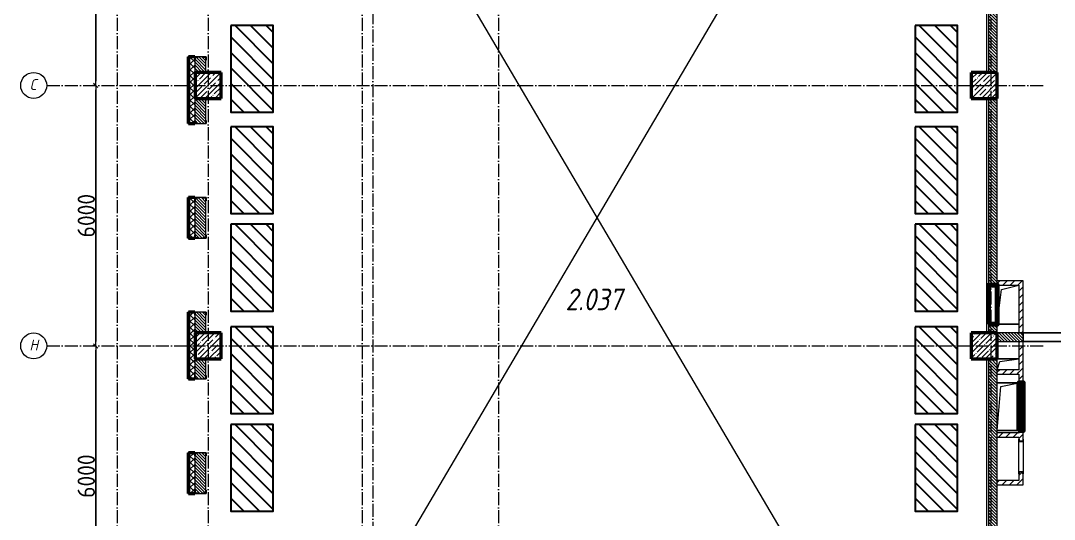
# Model space of a CAD drawing. Header units: millimetres. Extents: x -356862 to 418287, y 0 to 839748.
# Drawn here: x 209156 to 232995, y 479702 to 491188 of the extents above; entities that cross this region are included whole.
import ezdxf

# ---------------------------------------------------------------- set-up
doc = ezdxf.new("R2010")
doc.units = ezdxf.units.MM
doc.linetypes.add('50_200_ШТРИХ_1Т_ш5_п1_п1_', pattern=[700, 500, -100, 0, -100])
for name, color, linetype, lineweight in [('0) строит. леса', 20, 'Continuous', 30), ('9.7) Заделка 956 шт', 6, 'Continuous', 158), ('A-____-____-DIMS', 7, 'Continuous', 9), ('A-DETL-____-OTLN-4', 7, 'Continuous', 18), ('A-FLOR-____-OTLN', 7, 'Continuous', 9), ('A-GENM-____-MCUT', 7, 'Continuous', 25), ('A-GENM-____-OTLN', 7, 'Continuous', 9), ('A-GENM-____-OTLN-1', 7, 'Continuous', 25), ('A-WALL-____-MCUT-2', 7, 'Continuous', 50), ('A-WALL-____-MCUT-3', 7, 'Continuous', 9), ('A-WALL-____-PATT-1', 7, 'Continuous', 9), ('A-WALL-FNSH-MCUT-1', 7, 'Continuous', 9), ('I-WALL-____-OTLN', 7, 'Continuous', 9), ('S-COLS-____-MCUT', 7, 'Continuous', 50), ('S-COLS-____-OTLN', 7, 'Continuous', 9), ('S-GRID-____-IDEN', 7, 'Continuous', 9), ('S-GRID-____-OTLN-1', 7, '50_200_ШТРИХ_1Т_ш5_п1_п1_', 9), ('Марки помещений', 7, 'Continuous', 9)]:
    doc.layers.add(name, color=color, linetype=linetype, lineweight=lineweight)
doc.styles.add('ISOCPEUR_I', font='isocpeui.ttf', dxfattribs={"width": 0.9, "height": 2.5})
doc.styles.add('ISOCPEUR_I_2', font='isocpeui.ttf', dxfattribs={"width": 0.85, "height": 2.3})
doc.styles.add('СПДС', font='isocpeur.ttf', dxfattribs={"width": 0.9})
doc.dimstyles.new('Размера А3', dxfattribs={"dimtxt": 200, "dimasz": 100, "dimexe": 70, "dimexo": 100, "dimgap": 20, "dimtad": 1, "dimdec": 0, "dimrnd": 10, "dimzin": 0, "dimdsep": 46, "dimtxsty": 'СПДС', "dimblk": 'ARROWHEAD_6', "dimcen": 1, "dimclrd": 256, "dimclre": 256, "dimclrt": 256, "dimazin": 0, "dimtfac": 1, "dimtdec": 0, "dimtmove": 2, "dimatfit": 3, "dimfxl": 1, "dimtolj": 1, "dimtzin": 0, "dimarcsym": 0})
pattern_1 = [(135, (142429.057, 459015.94), (-35.35534, -35.35534), [])]
pattern_2 = [(45, (142429.06, 459015.94), (-84.85281, 84.85281), [])]

# ---------------------------------------------------------------- blocks, each defined once
blk = doc.blocks.new('BSC_Колонна _Прямоугольная - 600х600-V15-АР1_План отверстий 3 этажа в осях 1-64_А-ГГ')
at = {"layer": 'S-COLS-____-OTLN'}
h = blk.add_hatch(dxfattribs=at)
h.set_pattern_fill('FP_51', color=256, style=0, pattern_type=2)
h.set_pattern_definition([(45, (-71050, -30681.04), (-114.04925, 114.04925), []), (45, (-70935.95, -30681.04), (-114.04925, 114.04925), [201.613, -40.323, 3.353, -36.97])])
h.paths.add_polyline_path([(-300, -300), (300, -300), (300, 300), (-300, 300)], flags=0)
at = {"layer": 'S-COLS-____-MCUT'}
for p, q in [((300, 300), (-300, 300)), ((-300, 300), (-300, -300)), ((300, -300), (300, 300)), ((-300, -300), (300, -300))]:
    blk.add_line(p, q, dxfattribs=at)
blk = doc.blocks.new('BSC_Колонна _Прямоугольная - 600х600-V16-АР1_План отверстий 3 этажа в осях 1-64_А-ГГ')
at = {"layer": 'S-COLS-____-OTLN'}
h = blk.add_hatch(dxfattribs=at)
h.set_pattern_fill('FP_52', color=256, style=0, pattern_type=2)
h.set_pattern_definition([(45, (-71050, -24681.04), (-114.04925, 114.04925), []), (45, (-70935.95, -24681.04), (-114.04925, 114.04925), [201.613, -40.323, 3.353, -36.97])])
h.paths.add_polyline_path([(-300, -300), (300, -300), (300, 300), (-300, 300), (-300, 134)], flags=0)
at = {"layer": 'S-COLS-____-MCUT'}
for p, q in [((300, 300), (-300, 300)), ((-300, 300), (-300, -300)), ((300, -300), (300, 300)), ((-300, -300), (300, -300))]:
    blk.add_line(p, q, dxfattribs=at)
blk = doc.blocks.new('BSC_Колонна _Прямоугольная - 600х600-V18-АР1_План отверстий 3 этажа в осях 1-64_А-ГГ')
at = {"layer": 'S-COLS-____-OTLN'}
h = blk.add_hatch(dxfattribs=at)
h.set_pattern_fill('FP_55', color=256, style=0, pattern_type=2)
h.set_pattern_definition([(45, (-88950, -30681.04), (-114.04925, 114.04925), []), (45, (-88835.95, -30681.04), (-114.04925, 114.04925), [201.613, -40.323, 3.353, -36.97])])
h.paths.add_polyline_path([(-300, -300), (300, -300), (300, 300), (-300, 300)], flags=0)
at = {"layer": 'S-COLS-____-MCUT'}
for p, q in [((300, 300), (-300, 300)), ((-300, 300), (-300, -300)), ((300, -300), (300, 300)), ((-300, -300), (300, -300))]:
    blk.add_line(p, q, dxfattribs=at)
blk = doc.blocks.new('BSC_Колонна _Прямоугольная - 600х600-V19-АР1_План отверстий 3 этажа в осях 1-64_А-ГГ')
at = {"layer": 'S-COLS-____-OTLN'}
h = blk.add_hatch(dxfattribs=at)
h.set_pattern_fill('FP_56', color=256, style=0, pattern_type=2)
h.set_pattern_definition([(45, (-88950, -24681.04), (-114.04925, 114.04925), []), (45, (-88835.95, -24681.04), (-114.04925, 114.04925), [201.613, -40.323, 3.353, -36.97])])
h.paths.add_polyline_path([(-300, -300), (300, -300), (300, 300), (-300, 300), (-300, 134)], flags=0)
at = {"layer": 'S-COLS-____-MCUT'}
for p, q in [((300, 300), (-300, 300)), ((-300, 300), (-300, -300)), ((300, -300), (300, 300)), ((-300, -300), (300, -300))]:
    blk.add_line(p, q, dxfattribs=at)
blk = doc.blocks.new('Фахверк_СКБ_Уголок - 250_3380-27498580-АР1_План отверстий 3 этажа в осях 1-64_А-ГГ')
at = {"layer": 'A-GENM-____-MCUT'}
for p, q in [((200, 181), (125, 181)), ((125, 181), (125, 106)), ((125, 106), (131, 106)), ((131, 106), (131, 175)), ((131, 175), (200, 175)), ((200, 175), (200, 181)), ((131, -6), (125, -6)), ((125, -6), (125, -81)), ((125, -81), (200, -81)), ((131, -75), (131, -6)), ((200, -75), (131, -75)), ((200, -81), (200, -75))]:
    blk.add_line(p, q, dxfattribs=at)
blk = doc.blocks.new('AR_Отверстие прямоугольное _в плите_ - AR_Отверстие прямоугольное _в плите_-30552785-АР1_План отверстий 3 этажа в осях 1-64_А-ГГ')
at = {"layer": 'A-GENM-____-OTLN'}
for p, q in [((-250, -450), (-150, 350)), ((-150, 350), (250, 450)), ((-250, -450), (250, -450))]:
    blk.add_line(p, q, dxfattribs=at)
blk = doc.blocks.new('AR_Отверстие прямоугольное _в плите_ - AR_Отверстие прямоугольное _в плите_-30459257-АР1_План отверстий 3 этажа в осях 1-64_А-ГГ')
at = {"layer": 'A-GENM-____-OTLN'}
for p, q in [((250, 125), (-250, 125)), ((-250, -125), (-188, 63)), ((-188, 63), (250, 125))]:
    blk.add_line(p, q, dxfattribs=at)
blk = doc.blocks.new('AR_Отверстие прямоугольное _в плите_ - AR_Отверстие прямоугольное _в плите_-V208-АР1_План отверстий 3 этажа в осях 1-64_А-ГГ')
at = {"layer": 'A-GENM-____-OTLN'}
for p, q in [((250, 550), (-250, 550)), ((-167, 467), (250, 550)), ((-250, -550), (-167, 467)), ((-250, -550), (250, -550))]:
    blk.add_line(p, q, dxfattribs=at)
blk = doc.blocks.new('154_Фахверк_СКБ_Швеллер - Тип_100_3960_зеркало-36793856-АР1_План отверстий 3 этажа в осях 1-64_А-ГГ')
at = {"layer": 'A-GENM-____-MCUT'}
for p, q in [((175, 50), (125, 50)), ((125, 50), (125, -50)), ((128, 47), (175, 47)), ((128, -47), (128, 47)), ((175, 47), (175, 50)), ((125, -50), (175, -50)), ((175, -47), (128, -47)), ((175, -50), (175, -47))]:
    blk.add_line(p, q, dxfattribs=at)
blk = doc.blocks.new('154_Стойка_СКБ_Швеллер - СМ-2180_100-28318692-АР1_План отверстий 3 этажа в осях 1-64_А-ГГ')
at = {"layer": 'A-GENM-____-MCUT'}
for p, q in [((171, 50), (125, 50)), ((125, 50), (125, -50)), ((129.5, 42.4), (171, 42.4)), ((129.5, -42.4), (129.5, 42.4)), ((171, 42.4), (171, 50)), ((125, -50), (171, -50)), ((171, -42.4), (129.5, -42.4)), ((171, -50), (171, -42.4))]:
    blk.add_line(p, q, dxfattribs=at)
blk = doc.blocks.new('Ось сетки - Круг_Ø6_00__ISO-2_5_0_9K_-25732049-АР1_План отверстий 3 этажа в осях 1-64_А-ГГ')
at = {"layer": 'S-GRID-____-IDEN'}
blk.add_circle((0, 0), 3, dxfattribs=at)
blk = doc.blocks.new('ARROWHEAD_6')
at = {"color": 0, "linetype": 'Continuous'}
for p, q in [((0, 0), (-1, 0)), ((-0.5, -0.5), (0.5, 0.5))]:
    blk.add_line(p, q, dxfattribs=at)
blk = doc.blocks.new('*D2603')
at = {"layer": 'A-____-____-DIMS', "lineweight": -2, "transparency": 16777216}
for p, q in [((210895, 495697), (210819, 495697)), ((210889, 495597), (210889, 489797)), ((210895, 489697), (210819, 489697))]:
    blk.add_line(p, q, dxfattribs=at)
at = {"layer": 'Defpoints', "color": 0, "transparency": 16777216}
for p in [(210995, 495697), (210889, 489697), (210995, 489697)]:
    blk.add_point(p, dxfattribs=at)
at = {"layer": 'A-____-____-DIMS', "lineweight": -2, "transparency": 16777216, "xscale": 100, "yscale": 100, "zscale": 100}
for p, rotation in [((210889, 495697), 90), ((210889, 489697), 270)]:
    blk.add_blockref('ARROWHEAD_6', p, dxfattribs=dict(at, rotation=rotation))
at = {"layer": 'A-____-____-DIMS', "transparency": 16777216, "insert": (210669, 492697), "char_height": 400, "attachment_point": 5, "rotation": 90, "style": 'СПДС'}
blk.add_mtext('\\A1;6000', dxfattribs=at)
blk = doc.blocks.new('*D2604')
at = {"layer": 'A-____-____-DIMS', "lineweight": -2, "transparency": 16777216}
for p, q in [((210895, 489697), (210819, 489697)), ((210889, 489597), (210889, 483797)), ((210895, 483697), (210819, 483697))]:
    blk.add_line(p, q, dxfattribs=at)
at = {"layer": 'Defpoints', "color": 0, "transparency": 16777216}
for p in [(210995, 489697), (210889, 483697), (210995, 483697)]:
    blk.add_point(p, dxfattribs=at)
at = {"layer": 'A-____-____-DIMS', "lineweight": -2, "transparency": 16777216, "xscale": 100, "yscale": 100, "zscale": 100}
for p, rotation in [((210889, 489697), 90), ((210889, 483697), 270)]:
    blk.add_blockref('ARROWHEAD_6', p, dxfattribs=dict(at, rotation=rotation))
at = {"layer": 'A-____-____-DIMS', "transparency": 16777216, "insert": (210669, 486697), "char_height": 400, "attachment_point": 5, "rotation": 90, "style": 'СПДС'}
blk.add_mtext('\\A1;6000', dxfattribs=at)
blk = doc.blocks.new('*D2605')
at = {"layer": 'A-____-____-DIMS', "lineweight": -2, "transparency": 16777216}
for p, q in [((210895, 483697), (210819, 483697)), ((210889, 483597), (210889, 477797)), ((210895, 477697), (210819, 477697))]:
    blk.add_line(p, q, dxfattribs=at)
at = {"layer": 'Defpoints', "color": 0, "transparency": 16777216}
for p in [(210995, 483697), (210889, 477697), (210995, 477697)]:
    blk.add_point(p, dxfattribs=at)
at = {"layer": 'A-____-____-DIMS', "lineweight": -2, "transparency": 16777216, "xscale": 100, "yscale": 100, "zscale": 100}
for p, rotation in [((210889, 483697), 90), ((210889, 477697), 270)]:
    blk.add_blockref('ARROWHEAD_6', p, dxfattribs=dict(at, rotation=rotation))
at = {"layer": 'A-____-____-DIMS', "transparency": 16777216, "insert": (210669, 480697), "char_height": 400, "attachment_point": 5, "rotation": 90, "style": 'СПДС'}
blk.add_mtext('\\A1;6000', dxfattribs=at)

msp = doc.modelspace()

# ---------------------------------------------------------------- hatches: boundary and pattern name
at = {"layer": '0) строит. леса'}
h = msp.add_hatch(dxfattribs=at)
h.set_pattern_fill('ANSI31', color=256, scale=80, angle=-90)
h.set_pattern_definition([(315, (360020.9, 490637.62), (179.60512, 179.60512), [])])
h.paths.add_polyline_path([(214002.3982, 491077.8528), (214002.3982, 489077.8528), (214982.3982, 489077.8528), (214982.3982, 491077.8528)])
h = msp.add_hatch(dxfattribs=at)
h.set_pattern_fill('ANSI31', color=256, scale=80, angle=-90)
h.set_pattern_definition([(315, (375800.56, 490637.62), (179.60512, 179.60512), [])])
h.paths.add_polyline_path([(229782.0629, 491077.8528), (229782.0629, 489077.8528), (230762.0629, 489077.8528), (230762.0629, 491077.8528)])
h = msp.add_hatch(dxfattribs=at)
h.set_pattern_fill('ANSI31', color=256, scale=80, angle=-90)
h.set_pattern_definition([(315, (360020.9, 488303.52), (179.60512, 179.60512), [])])
h.paths.add_polyline_path([(214002.3982, 488743.7541), (214002.3982, 486743.7541), (214982.3982, 486743.7541), (214982.3982, 488743.7541)])
h = msp.add_hatch(dxfattribs=at)
h.set_pattern_fill('ANSI31', color=256, scale=80, angle=-90)
h.set_pattern_definition([(315, (375800.56, 488303.52), (179.60512, 179.60512), [])])
h.paths.add_polyline_path([(229782.0629, 488743.7541), (229782.0629, 486743.7541), (230762.0629, 486743.7541), (230762.0629, 488743.7541)])
h = msp.add_hatch(dxfattribs=at)
h.set_pattern_fill('ANSI31', color=256, scale=80, angle=-90)
h.set_pattern_definition([(315, (360020.9, 486057.22), (179.60512, 179.60512), [])])
h.paths.add_polyline_path([(214002.3982, 486497.4449), (214002.3982, 484497.4449), (214982.3982, 484497.4449), (214982.3982, 486497.4449)])
h = msp.add_hatch(dxfattribs=at)
h.set_pattern_fill('ANSI31', color=256, scale=80, angle=-90)
h.set_pattern_definition([(315, (375800.56, 486057.22), (179.60512, 179.60512), [])])
h.paths.add_polyline_path([(229782.0629, 486497.4449), (229782.0629, 484497.4449), (230762.0629, 484497.4449), (230762.0629, 486497.4449)])
h = msp.add_hatch(dxfattribs=at)
h.set_pattern_fill('ANSI31', color=256, scale=80, angle=-90)
h.set_pattern_definition([(315, (360020.9, 483698.94), (179.60512, 179.60512), [])])
h.paths.add_polyline_path([(214002.3982, 484139.1726), (214002.3982, 482139.1726), (214982.3982, 482139.1726), (214982.3982, 484139.1726)])
h = msp.add_hatch(dxfattribs=at)
h.set_pattern_fill('ANSI31', color=256, scale=80, angle=-90)
h.set_pattern_definition([(315, (375800.56, 483698.94), (179.60512, 179.60512), [])])
h.paths.add_polyline_path([(229782.0629, 484139.1726), (229782.0629, 482139.1726), (230762.0629, 482139.1726), (230762.0629, 484139.1726)])
h = msp.add_hatch(dxfattribs=at)
h.set_pattern_fill('ANSI31', color=256, scale=80, angle=-90)
h.set_pattern_definition([(315, (360020.9, 481445.73), (179.60512, 179.60512), [])])
h.paths.add_polyline_path([(214002.3982, 481885.9614), (214002.3982, 479885.9614), (214982.3982, 479885.9614), (214982.3982, 481885.9614)])
h = msp.add_hatch(dxfattribs=at)
h.set_pattern_fill('ANSI31', color=256, scale=80, angle=-90)
h.set_pattern_definition([(315, (375800.56, 481445.73), (179.60512, 179.60512), [])])
h.paths.add_polyline_path([(229782.0629, 481885.9614), (229782.0629, 479885.9614), (230762.0629, 479885.9614), (230762.0629, 481885.9614)])
at = {"layer": 'A-WALL-____-PATT-1'}
h = msp.add_hatch(dxfattribs=at)
h.set_pattern_fill('FP_1', color=256, style=0, pattern_type=2)
h.set_pattern_definition([(45, (142429.06, 459015.94), (-70.71068, 70.71068), []), (135, (142429.06, 459015.94), (-70.71068, -70.71068), [])])
h.paths.add_polyline_path([(213029.0567, 471346.983), (213179.0567, 471346.983), (213179.0567, 472641.983), (213173.0567, 472641.983), (213173.0567, 472716.983), (213029.0567, 472716.983)], flags=0)
h.paths.add_polyline_path([(213113.9513, 474416.983), (213173.0567, 474416.983), (213173.0567, 474491.983), (213179.0567, 474491.983), (213179.0567, 475281.983), (213173.0567, 475281.983), (213173.0567, 475356.983), (213029.0567, 475356.983), (213029.0567, 474416.983)], flags=0)
h.paths.add_polyline_path([(213113.9513, 477056.983), (213173.0567, 477056.983), (213173.0567, 477131.983), (213179.0567, 477131.983), (213179.0567, 478521.983), (213173.0567, 478521.983), (213173.0567, 478596.983), (213029.0567, 478596.983), (213029.0567, 477056.983)], flags=0)
h.paths.add_polyline_path([(213113.9513, 480296.983), (213173.0567, 480296.983), (213173.0567, 480371.983), (213179.0567, 480371.983), (213179.0567, 481161.983), (213173.0567, 481161.983), (213173.0567, 481236.983), (213029.0567, 481236.983), (213029.0567, 480296.983)], flags=0)
h.paths.add_polyline_path([(213113.9513, 482936.983), (213173.0567, 482936.983), (213173.0567, 483011.983), (213179.0567, 483011.983), (213179.0567, 484401.983), (213173.0567, 484401.983), (213173.0567, 484476.983), (213029.0567, 484476.983), (213029.0567, 482936.983)], flags=0)
h.paths.add_polyline_path([(213029.0567, 486176.983), (213173.0567, 486176.983), (213173.0567, 486251.983), (213179.0567, 486251.983), (213179.0567, 487041.983), (213173.0567, 487041.983), (213173.0567, 487116.983), (213029.0567, 487116.983)], flags=0)
h.paths.add_polyline_path([(213029.0567, 488816.983), (213173.0567, 488816.983), (213173.0567, 488891.983), (213179.0567, 488891.983), (213179.0567, 490281.983), (213173.0567, 490281.983), (213173.0567, 490356.983), (213029.0567, 490356.983)], flags=0)
h.paths.add_polyline_path([(213029.0567, 492056.983), (213173.0567, 492056.983), (213173.0567, 492131.983), (213179.0567, 492131.983), (213179.0567, 492921.983), (213173.0567, 492921.983), (213173.0567, 492996.983), (213029.0567, 492996.983)], flags=0)
h.paths.add_polyline_path([(213173.0567, 494696.983), (213173.0567, 494771.983), (213179.0567, 494771.983), (213179.0567, 496161.983), (213173.0567, 496161.983), (213173.0567, 496236.983), (213029.0567, 496236.983), (213029.0567, 494696.983), (213113.9513, 494696.983)], flags=0)
h.paths.add_polyline_path([(213173.0567, 497936.983), (213173.0567, 498011.983), (213179.0567, 498011.983), (213179.0567, 498801.983), (213173.0567, 498801.983), (213173.0567, 498876.983), (213029.0567, 498876.983), (213029.0567, 497936.983), (213113.9513, 497936.983)], flags=0)
h.paths.add_polyline_path([(213173.0567, 500576.983), (213173.0567, 500651.983), (213179.0567, 500651.983), (213179.0567, 501946.983), (213029.0567, 501946.983), (213029.0567, 500576.983), (213113.9513, 500576.983)], flags=0)
h = msp.add_hatch(dxfattribs=at)
h.set_pattern_fill('FP_6', color=256, style=0, pattern_type=2)
h.set_pattern_definition(pattern_1)
h.paths.add_polyline_path([(213360.0567, 489996.983), (213429.0567, 489996.983), (213429.0567, 490350.983), (213360.0567, 490350.983), (213360.0567, 490356.983), (213248.0567, 490356.983), (213248.0567, 490350.983), (213179.0567, 490350.983), (213179.0567, 489996.983)], flags=0)
h.paths.add_polyline_path([(213360.0567, 492056.983), (213360.0567, 492062.983), (213429.0567, 492062.983), (213429.0567, 492990.983), (213360.0567, 492990.983), (213360.0567, 492996.983), (213248.0567, 492996.983), (213248.0567, 492990.983), (213179.0567, 492990.983), (213179.0567, 492062.983), (213248.0567, 492062.983), (213248.0567, 492056.983)], flags=0)
h.paths.add_polyline_path([(213360.0567, 494696.983), (213360.0567, 494702.983), (213429.0567, 494702.983), (213429.0567, 495396.983), (213179.0567, 495396.983), (213179.0567, 494702.983), (213248.0567, 494702.983), (213248.0567, 494696.983)], flags=0)
h = msp.add_hatch(dxfattribs=at)
h.set_pattern_fill('FP_6', color=256, style=0, pattern_type=2)
h.set_pattern_definition(pattern_1)
h.paths.add_polyline_path([(231679.0567, 489996.983), (231679.0567, 495396.983), (231479.0567, 495396.983), (231479.0567, 489996.983)], flags=0)
h = msp.add_hatch(dxfattribs=at)
h.set_pattern_fill('FP_6', color=256, style=0, pattern_type=2)
h.set_pattern_definition(pattern_1)
h.paths.add_polyline_path([(213248.0567, 483996.983), (213429.0567, 483996.983), (213429.0567, 484470.983), (213360.0567, 484470.983), (213360.0567, 484476.983), (213248.0567, 484476.983), (213248.0567, 484470.983), (213179.0567, 484470.983), (213179.0567, 483996.983)], flags=0)
h.paths.add_polyline_path([(213248.0567, 486176.983), (213360.0567, 486176.983), (213360.0567, 486182.983), (213429.0567, 486182.983), (213429.0567, 487110.983), (213360.0567, 487110.983), (213360.0567, 487116.983), (213248.0567, 487116.983), (213248.0567, 487110.983), (213179.0567, 487110.983), (213179.0567, 486182.983), (213248.0567, 486182.983)], flags=0)
h.paths.add_polyline_path([(213360.0567, 488816.983), (213360.0567, 488822.983), (213429.0567, 488822.983), (213429.0567, 489396.983), (213179.0567, 489396.983), (213179.0567, 488822.983), (213248.0567, 488822.983), (213248.0567, 488816.983)], flags=0)
h = msp.add_hatch(dxfattribs=at)
h.set_pattern_fill('FP_6', color=256, style=0, pattern_type=2)
h.set_pattern_definition(pattern_1)
h.paths.add_polyline_path([(231679.0567, 483996.983), (231679.0567, 484196.983), (231479.0567, 484196.983), (231479.0567, 483996.983)], flags=0)
h.paths.add_polyline_path([(231479.0567, 485096.983), (231679.0567, 485096.983), (231679.0567, 489396.983), (231479.0567, 489396.983), (231479.0567, 487270.9663)], flags=0)
h = msp.add_hatch(dxfattribs=at)
h.set_pattern_fill('FP_4', color=256, style=0, pattern_type=2)
h.set_pattern_definition(pattern_2)
h.paths.add_polyline_path([(232179.0567, 485096.983), (232279.0567, 485096.983), (232279.0567, 485196.983), (231679.0567, 485196.983), (231679.0567, 485096.983)], flags=0)
h = msp.add_hatch(dxfattribs=at)
h.set_pattern_fill('FP_4', color=256, style=0, pattern_type=2)
h.set_pattern_definition(pattern_2)
h.paths.add_polyline_path([(232279.0567, 483996.983), (232279.0567, 485096.983), (232179.0567, 485096.983), (232179.0567, 483996.983)], flags=0)
h = msp.add_hatch(dxfattribs=at)
h.set_pattern_fill('FP_6', color=256, style=0, pattern_type=2)
h.set_pattern_definition(pattern_1)
h.paths.add_polyline_path([(232279.0567, 483796.983), (232279.0567, 483996.983), (231679.0567, 483996.983), (231679.0567, 483796.983)], flags=0)
h = msp.add_hatch(dxfattribs=at)
h.set_pattern_fill('FP_4', color=256, style=0, pattern_type=2)
h.set_pattern_definition(pattern_2)
h.paths.add_polyline_path([(232271.4567, 480596.983), (232279.0567, 480596.983), (232279.0567, 480750.983), (232271.4567, 480750.983), (232271.4567, 480792.483), (232186.6567, 480792.483), (232186.6567, 480750.983), (232179.0567, 480750.983), (232179.0567, 480596.983), (232186.6567, 480596.983)], flags=0)
h.paths.add_polyline_path([(232182.0567, 481499.983), (232276.0567, 481499.983), (232276.0567, 481546.983), (232279.0567, 481546.983), (232279.0567, 481696.983), (232276.0567, 481696.983), (232276.0567, 481743.983), (232182.0567, 481743.983), (232182.0567, 481696.983), (232179.0567, 481696.983), (232179.0567, 481546.983), (232182.0567, 481546.983)], flags=0)
h.paths.add_polyline_path([(232191.96, 482846.983), (232279.0567, 482846.983), (232279.0567, 483796.983), (232179.0567, 483796.983), (232179.0567, 482846.983)], flags=0)
h = msp.add_hatch(dxfattribs=at)
h.set_pattern_fill('FP_6', color=256, style=0, pattern_type=2)
h.set_pattern_definition(pattern_1)
h.paths.add_polyline_path([(213248.0567, 477996.983), (213429.0567, 477996.983), (213429.0567, 478590.983), (213360.0567, 478590.983), (213360.0567, 478596.983), (213248.0567, 478596.983), (213248.0567, 478590.983), (213179.0567, 478590.983), (213179.0567, 477996.983)], flags=0)
h.paths.add_polyline_path([(213360.0567, 480296.983), (213360.0567, 480302.983), (213429.0567, 480302.983), (213429.0567, 481230.983), (213360.0567, 481230.983), (213360.0567, 481236.983), (213248.0567, 481236.983), (213248.0567, 481230.983), (213179.0567, 481230.983), (213179.0567, 480302.983), (213248.0567, 480302.983), (213248.0567, 480296.983)], flags=0)
h.paths.add_polyline_path([(213360.0567, 482936.983), (213360.0567, 482942.983), (213429.0567, 482942.983), (213429.0567, 483396.983), (213179.0567, 483396.983), (213179.0567, 482942.983), (213248.0567, 482942.983), (213248.0567, 482936.983)], flags=0)
h = msp.add_hatch(dxfattribs=at)
h.set_pattern_fill('FP_6', color=256, style=0, pattern_type=2)
h.set_pattern_definition(pattern_1)
h.paths.add_polyline_path([(231679.0567, 477996.983), (231679.0567, 483396.983), (231479.0567, 483396.983), (231479.0567, 477996.983)], flags=0)
h = msp.add_hatch(dxfattribs=at)
h.set_pattern_fill('FP_4', color=256, style=0, pattern_type=2)
h.set_pattern_definition(pattern_2)
h.paths.add_polyline_path([(232179.0567, 483046.983), (232179.0567, 483146.983), (231679.0567, 483146.983), (231679.0567, 483046.983)], flags=0)
h = msp.add_hatch(dxfattribs=at)
h.set_pattern_fill('FP_4', color=256, style=0, pattern_type=2)
h.set_pattern_definition(pattern_2)
h.paths.add_polyline_path([(232179.0567, 481596.983), (232179.0567, 481696.983), (231679.0567, 481696.983), (231679.0567, 481596.983)], flags=0)
h = msp.add_hatch(dxfattribs=at)
h.set_pattern_fill('FP_4', color=256, style=0, pattern_type=2)
h.set_pattern_definition(pattern_2)
h.paths.add_polyline_path([(231679.0567, 480496.983), (232279.0567, 480496.983), (232279.0567, 480596.983), (231679.0567, 480596.983)], flags=0)

# ---------------------------------------------------------------- linework, layer by layer
msp.add_lwpolyline([(235679.0567, 483796.983), (232279.0567, 483796.983), (232279.0567, 483996.983), (235679.0567, 483996.983)], close=True)
at = {"layer": '0) строит. леса'}
for points in [[(214002.3982, 491077.8528), (214002.3982, 489077.8528), (214982.3982, 489077.8528), (214982.3982, 491077.8528)], [(229782.0629, 491077.8528), (229782.0629, 489077.8528), (230762.0629, 489077.8528), (230762.0629, 491077.8528)], [(214002.3982, 488743.7541), (214002.3982, 486743.7541), (214982.3982, 486743.7541), (214982.3982, 488743.7541)], [(229782.0629, 488743.7541), (229782.0629, 486743.7541), (230762.0629, 486743.7541), (230762.0629, 488743.7541)], [(214002.3982, 486497.4449), (214002.3982, 484497.4449), (214982.3982, 484497.4449), (214982.3982, 486497.4449)], [(229782.0629, 486497.4449), (229782.0629, 484497.4449), (230762.0629, 484497.4449), (230762.0629, 486497.4449)], [(214002.3982, 484139.1726), (214002.3982, 482139.1726), (214982.3982, 482139.1726), (214982.3982, 484139.1726)], [(229782.0629, 484139.1726), (229782.0629, 482139.1726), (230762.0629, 482139.1726), (230762.0629, 484139.1726)], [(214002.3982, 481885.9614), (214002.3982, 479885.9614), (214982.3982, 479885.9614), (214982.3982, 481885.9614)], [(229782.0629, 481885.9614), (229782.0629, 479885.9614), (230762.0629, 479885.9614), (230762.0629, 481885.9614)]]:
    msp.add_lwpolyline(points, close=True, dxfattribs=at)
at = {"layer": '9.7) Заделка 956 шт'}
for points in [[(231479.0567, 484196.983), (231679.0567, 484196.983), (231679.0567, 485096.983), (231479.0567, 485096.983)], [(232179.0567, 481746.983), (232279.0567, 481746.983), (232279.0567, 482846.983), (232179.0567, 482846.983)]]:
    msp.add_lwpolyline(points, close=True, dxfattribs=at)
at = {"layer": 'A-DETL-____-OTLN-4'}
for p, q in [((213779.0567, 471946.983), (231179.0567, 501446.983)), ((213779.0567, 501346.983), (231179.0567, 471846.983))]:
    msp.add_line(p, q, dxfattribs=at)
at = {"layer": 'A-FLOR-____-OTLN'}
for p, q in [((231429.0567, 495396.983), (231429.0567, 489996.983)), ((231429.0567, 489396.983), (231429.0567, 483996.983)), ((232179.0567, 484196.983), (231679.0567, 484196.983)), ((231429.0567, 483396.983), (231429.0567, 477996.983)), ((231679.0567, 483396.983), (232179.0567, 483396.983)), ((231679.0567, 482846.983), (232179.0567, 482846.983)), ((232179.0567, 481746.983), (231679.0567, 481746.983))]:
    msp.add_line(p, q, dxfattribs=at)
at = {"layer": 'A-WALL-____-MCUT-2'}
for p, q in [((213017.0567, 490356.983), (213017.0567, 488816.983)), ((213022.0567, 490356.983), (213022.0567, 488816.983)), ((213029.0567, 490356.983), (213029.0567, 488816.983)), ((213173.0567, 490356.983), (213029.0567, 490356.983)), ((213029.0567, 488816.983), (213173.0567, 488816.983)), ((213017.0567, 487116.983), (213017.0567, 486176.983)), ((213022.0567, 487116.983), (213022.0567, 486176.983)), ((213029.0567, 487116.983), (213029.0567, 486176.983)), ((213173.0567, 487116.983), (213029.0567, 487116.983)), ((213029.0567, 486176.983), (213173.0567, 486176.983)), ((213017.0567, 484476.983), (213017.0567, 482936.983)), ((213022.0567, 484476.983), (213022.0567, 482936.983)), ((213029.0567, 484476.983), (213029.0567, 482936.983)), ((213173.0567, 484476.983), (213029.0567, 484476.983)), ((213029.0567, 482936.983), (213173.0567, 482936.983)), ((213017.0567, 481236.983), (213017.0567, 480296.983)), ((213022.0567, 481236.983), (213022.0567, 480296.983)), ((213029.0567, 481236.983), (213029.0567, 480296.983)), ((213173.0567, 481236.983), (213029.0567, 481236.983)), ((213029.0567, 480296.983), (213173.0567, 480296.983))]:
    msp.add_line(p, q, dxfattribs=at)
at = {"layer": 'A-WALL-____-MCUT-3'}
for p, q in [((231479.0567, 495396.983), (231479.0567, 489996.983)), ((231679.0567, 489996.983), (231679.0567, 495396.983)), ((213179.0567, 489996.983), (213179.0567, 490281.983)), ((213360.0567, 490356.983), (213248.0567, 490356.983)), ((213429.0567, 489996.983), (213429.0567, 490281.983)), ((213179.0567, 488891.983), (213179.0567, 489396.983)), ((213429.0567, 488891.983), (213429.0567, 489396.983)), ((231479.0567, 489396.983), (231479.0567, 485096.983)), ((231679.0567, 485096.983), (231679.0567, 489396.983)), ((213248.0567, 488816.983), (213360.0567, 488816.983)), ((213179.0567, 486251.983), (213179.0567, 487041.983)), ((213360.0567, 487116.983), (213248.0567, 487116.983)), ((213429.0567, 486251.983), (213429.0567, 487041.983)), ((213248.0567, 486176.983), (213360.0567, 486176.983)), ((213360.0567, 484476.983), (213248.0567, 484476.983)), ((213179.0567, 483996.983), (213179.0567, 484401.983)), ((213429.0567, 483996.983), (213429.0567, 484401.983)), ((231479.0567, 484196.983), (231479.0567, 483996.983)), ((231679.0567, 483996.983), (231679.0567, 484196.983)), ((232279.0567, 483996.983), (231679.0567, 483996.983)), ((232279.0567, 483796.983), (232279.0567, 483996.983)), ((231679.0567, 483796.983), (232279.0567, 483796.983)), ((213179.0567, 483011.983), (213179.0567, 483396.983)), ((213429.0567, 483011.983), (213429.0567, 483396.983)), ((231479.0567, 483396.983), (231479.0567, 477996.983)), ((231679.0567, 477996.983), (231679.0567, 483396.983)), ((213248.0567, 482936.983), (213360.0567, 482936.983)), ((213179.0567, 480371.983), (213179.0567, 481161.983)), ((213360.0567, 481236.983), (213248.0567, 481236.983)), ((213429.0567, 480371.983), (213429.0567, 481161.983)), ((213248.0567, 480296.983), (213360.0567, 480296.983))]:
    msp.add_line(p, q, dxfattribs=at)
at = {"layer": 'A-WALL-FNSH-MCUT-1'}
for p, q in [((213029.0567, 490356.983), (213009.0567, 490356.983)), ((213009.0567, 490356.983), (213009.0567, 488816.983)), ((213009.0567, 488816.983), (213029.0567, 488816.983)), ((213029.0567, 487116.983), (213009.0567, 487116.983)), ((213009.0567, 487116.983), (213009.0567, 486176.983)), ((213009.0567, 486176.983), (213029.0567, 486176.983)), ((232279.0567, 485196.983), (231679.0567, 485196.983)), ((232279.0567, 483996.983), (232279.0567, 485196.983)), ((231679.0567, 485096.983), (232179.0567, 485096.983)), ((231679.0567, 485096.983), (231679.0567, 485096.983)), ((232179.0567, 485096.983), (232179.0567, 483996.983)), ((213029.0567, 484476.983), (213009.0567, 484476.983)), ((213009.0567, 484476.983), (213009.0567, 482936.983)), ((232179.0567, 483996.983), (232279.0567, 483996.983)), ((232179.0567, 483796.983), (232179.0567, 483146.983)), ((232279.0567, 482846.983), (232279.0567, 483796.983)), ((232279.0567, 483796.983), (232279.0567, 483796.983)), ((232179.0567, 483146.983), (231679.0567, 483146.983)), ((231679.0567, 483046.983), (232179.0567, 483046.983)), ((232179.0567, 483046.983), (232179.0567, 482846.983)), ((213009.0567, 482936.983), (213029.0567, 482936.983)), ((232179.0567, 481696.983), (231679.0567, 481696.983)), ((231679.0567, 481596.983), (232179.0567, 481596.983)), ((232179.0567, 481596.983), (232179.0567, 481546.983)), ((232279.0567, 481546.983), (232279.0567, 481696.983)), ((213029.0567, 481236.983), (213009.0567, 481236.983)), ((213009.0567, 481236.983), (213009.0567, 480296.983)), ((232179.0567, 480750.983), (232179.0567, 480596.983)), ((232279.0567, 480496.983), (232279.0567, 480750.983)), ((232179.0567, 480596.983), (231679.0567, 480596.983)), ((231679.0567, 480496.983), (232279.0567, 480496.983)), ((213009.0567, 480296.983), (213029.0567, 480296.983))]:
    msp.add_line(p, q, dxfattribs=at)
at = {"layer": 'I-WALL-____-OTLN'}
for p, q in [((232179.0567, 480796.983), (232179.0567, 481496.983)), ((232279.0567, 481496.983), (232279.0567, 480796.983))]:
    msp.add_line(p, q, dxfattribs=at)
at = {"layer": 'S-GRID-____-OTLN-1', "color": 251, "ltscale": 0.6, "true_color": 0x636466}
for p, q in [((211379.0567, 508896.9006), (211379.0567, 454533.3346)), ((213479.0567, 508896.9006), (213479.0567, 454705.9298)), ((217029.0567, 508896.9006), (217029.0567, 470346.983)), ((220179.0567, 508896.9006), (220179.0567, 467585.8406)), ((231529.0567, 508896.9006), (231529.0567, 454533.3346)), ((217279.0567, 508628.7042), (217279.0567, 470346.983)), ((209755.8272, 489696.983), (232747.844, 489696.983)), ((209755.8272, 483696.983), (232747.844, 483696.983))]:
    msp.add_line(p, q, dxfattribs=at)

# ---------------------------------------------------------------- block references
at = {"layer": 'A-GENM-____-OTLN'}
for name, p in [('AR_Отверстие прямоугольное _в плите_ - AR_Отверстие прямоугольное _в плите_-30552785-АР1_План отверстий 3 этажа в осях 1-64_А-ГГ', (231929.0567, 484646.983)), ('AR_Отверстие прямоугольное _в плите_ - AR_Отверстие прямоугольное _в плите_-30459257-АР1_План отверстий 3 этажа в осях 1-64_А-ГГ', (231929.0567, 483271.983)), ('AR_Отверстие прямоугольное _в плите_ - AR_Отверстие прямоугольное _в плите_-V208-АР1_План отверстий 3 этажа в осях 1-64_А-ГГ', (231929.0567, 482296.983))]:
    msp.add_blockref(name, p, dxfattribs=at)
at = {"layer": 'A-GENM-____-OTLN-1'}
for name, p, rotation in [('Фахверк_СКБ_Уголок - 250_3380-27498580-АР1_План отверстий 3 этажа в осях 1-64_А-ГГ', (213254.0567, 490481.983), 269.9999999999999), ('Фахверк_СКБ_Уголок - 250_3380-27498580-АР1_План отверстий 3 этажа в осях 1-64_А-ГГ', (213354.0567, 488691.983), 89.99999999999991), ('Фахверк_СКБ_Уголок - 250_3380-27498580-АР1_План отверстий 3 этажа в осях 1-64_А-ГГ', (213254.0567, 487241.983), 269.9999999999999), ('Фахверк_СКБ_Уголок - 250_3380-27498580-АР1_План отверстий 3 этажа в осях 1-64_А-ГГ', (213354.0567, 486051.983), 89.99999999999991), ('Фахверк_СКБ_Уголок - 250_3380-27498580-АР1_План отверстий 3 этажа в осях 1-64_А-ГГ', (213254.0567, 484601.983), 269.9999999999999), ('Фахверк_СКБ_Уголок - 250_3380-27498580-АР1_План отверстий 3 этажа в осях 1-64_А-ГГ', (213354.0567, 482811.983), 89.99999999999991), ('154_Фахверк_СКБ_Швеллер - Тип_100_3960_зеркало-36793856-АР1_План отверстий 3 этажа в осях 1-64_А-ГГ', (232229.0567, 481871.983), 269.9999999999996), ('154_Фахверк_СКБ_Швеллер - Тип_100_3960_зеркало-36793856-АР1_План отверстий 3 этажа в осях 1-64_А-ГГ', (232229.0567, 481371.983), 89.99999999999962), ('Фахверк_СКБ_Уголок - 250_3380-27498580-АР1_План отверстий 3 этажа в осях 1-64_А-ГГ', (213254.0567, 481361.983), 269.9999999999999), ('154_Стойка_СКБ_Швеллер - СМ-2180_100-28318692-АР1_План отверстий 3 этажа в осях 1-64_А-ГГ', (232229.0567, 480921.983), 269.9999999999996), ('Фахверк_СКБ_Уголок - 250_3380-27498580-АР1_План отверстий 3 этажа в осях 1-64_А-ГГ', (213354.0567, 480171.983), 89.99999999999991)]:
    msp.add_blockref(name, p, dxfattribs=dict(at, rotation=rotation))
at = {"layer": 'S-COLS-____-OTLN'}
for name, p in [('BSC_Колонна _Прямоугольная - 600х600-V15-АР1_План отверстий 3 этажа в осях 1-64_А-ГГ', (213479.0567, 489696.983)), ('BSC_Колонна _Прямоугольная - 600х600-V18-АР1_План отверстий 3 этажа в осях 1-64_А-ГГ', (231379.0567, 489696.983)), ('BSC_Колонна _Прямоугольная - 600х600-V16-АР1_План отверстий 3 этажа в осях 1-64_А-ГГ', (213479.0567, 483696.983)), ('BSC_Колонна _Прямоугольная - 600х600-V19-АР1_План отверстий 3 этажа в осях 1-64_А-ГГ', (231379.0567, 483696.983))]:
    msp.add_blockref(name, p, dxfattribs=at)
at = {"layer": 'S-GRID-____-IDEN', "xscale": 99.99999999999993, "yscale": 99.99999999999993, "zscale": 99.99999999999993, "rotation": 269.9999999999995}
for p in [(209455.8272, 489696.983), (209455.8272, 483696.983)]:
    msp.add_blockref('Ось сетки - Круг_Ø6_00__ISO-2_5_0_9K_-25732049-АР1_План отверстий 3 этажа в осях 1-64_А-ГГ', p, dxfattribs=at)

# ---------------------------------------------------------------- texts
at = {"layer": 'S-GRID-____-IDEN', "char_height": 250, "attachment_point": 1, "style": 'ISOCPEUR_I'}
for s, insert, width in [('\\fISOCPEUR|b0|i1|c204|p34|;\\W.9;С', (209366.8477, 489843.6154), 202.02525), ('\\fISOCPEUR|b0|i1|c204|p34|;\\W.9;Н', (209357.8477, 483843.6154), 223.670812)]:
    msp.add_mtext(s, dxfattribs=dict(at, insert=insert, width=width))
at = {"layer": 'Марки помещений', "insert": (221719.5752, 485017.2142), "char_height": 500, "width": 785.65375, "attachment_point": 1, "style": 'ISOCPEUR_I_2'}
msp.add_mtext('2.037', dxfattribs=at)

# ---------------------------------------------------------------- dimensions: what is measured, and where the dimension line sits
at = {"layer": 'A-____-____-DIMS'}
for base, p1, p2, picture, middle in [((210889.4147, 489696.983), (210995.4807, 495696.983), (210995.4807, 489696.983), '*D2603', (210669.4147, 492696.983)), ((210889.4147, 483696.983), (210995.4807, 489696.983), (210995.4807, 483696.983), '*D2604', (210669.4147, 486696.983)), ((210889.4147, 477696.983), (210995.4807, 483696.983), (210995.4807, 477696.983), '*D2605', (210669.4147, 480696.983))]:
    dim = msp.add_linear_dim(base=base, p1=p1, p2=p2, angle=90, dimstyle='Размера А3', override={"dimtxt": 400}, dxfattribs=at)
    dim.commit()
    dim.dimension.update_dxf_attribs({"geometry": picture, "text_midpoint": middle})

doc.saveas('drawing.dxf')
